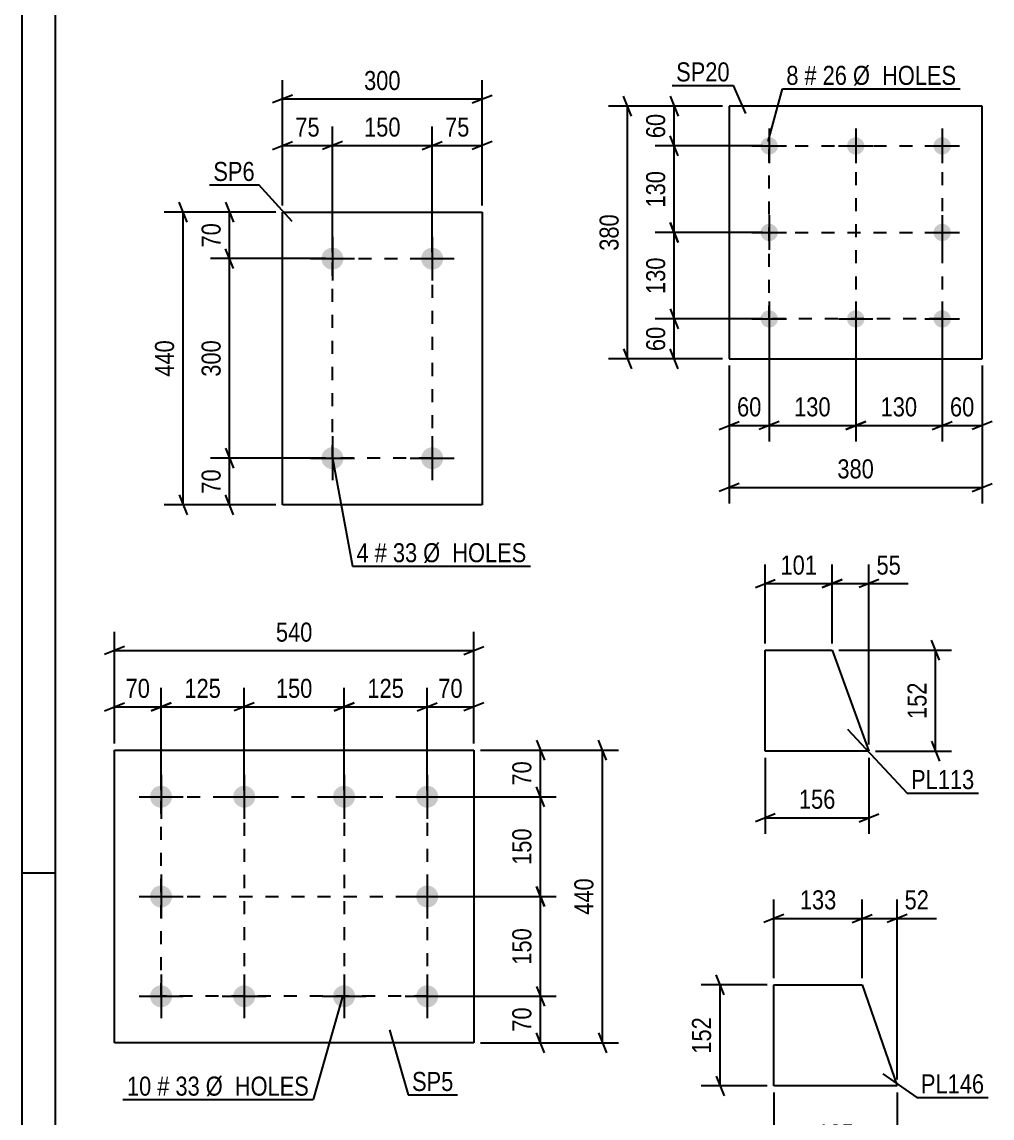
# Model space of a CAD drawing. Header units: millimetres. Extents: x 0 to 594, y 0 to 420.
# Drawn here: x 0 to 145.8, y 112.2 to 277 of the extents above; entities that cross this region are included whole.
import ezdxf

# ---------------------------------------------------------------- set-up
doc = ezdxf.new("R2010")
doc.units = ezdxf.units.MM
doc.linetypes.add('DXK_LINE_DOT2', pattern=[3.9198, 1.9599, -1.9599])
doc.styles.add('Arial Narrow', font='ARIALN.TTF', dxfattribs={"height": 0.2})

# ---------------------------------------------------------------- blocks, each defined once
blk = doc.blocks.new('Unknown-284936435-1134')
at = {"color": 5, "linetype": 'Continuous'}
for p, q in [((0, 420), (0, 0)), ((5, 415), (5, 5)), ((5, 149), (0, 149))]:
    blk.add_line(p, q, dxfattribs=at)
blk = doc.blocks.new('Part-284936435-8061 - 8060')
at = {"color": 2, "linetype": 'Continuous'}
for p, q in [((106.3, 264.31), (106.3, 226.31)), ((144.3, 264.31), (106.3, 264.31)), ((144.3, 226.31), (144.3, 264.31)), ((106.3, 226.31), (144.3, 226.31))]:
    blk.add_line(p, q, dxfattribs=at)
blk = doc.blocks.new('Bolt-284936435-8062 - 8060')
at = {"linetype": 'Continuous'}
for points in [[(112.3, 259.61, -1), (112.3, 257.01, -1)], [(125.3, 259.61, -1), (125.3, 257.01, -1)], [(138.3, 259.61, -1), (138.3, 257.01, -1)], [(112.3, 246.61, -1), (112.3, 244.01, -1)], [(138.3, 246.61, -1), (138.3, 244.01, -1)], [(112.3, 233.61, -1), (112.3, 231.01, -1)], [(125.3, 233.61, -1), (125.3, 231.01, -1)], [(138.3, 233.61, -1), (138.3, 231.01, -1)]]:
    blk.add_hatch(color=1, dxfattribs=at).paths.add_polyline_path(points)
at = {"color": 1, "linetype": 'Continuous'}
for p, q in [((112.3, 260.91), (112.3, 255.71)), ((125.3, 260.91), (125.3, 255.71)), ((138.3, 260.91), (138.3, 255.71)), ((109.7, 258.31), (114.9, 258.31)), ((122.7, 258.31), (127.9, 258.31)), ((135.7, 258.31), (140.9, 258.31)), ((112.3, 247.91), (112.3, 242.71)), ((138.3, 247.91), (138.3, 242.71)), ((109.7, 245.31), (114.9, 245.31)), ((135.7, 245.31), (140.9, 245.31)), ((112.3, 234.91), (112.3, 229.71)), ((125.3, 234.91), (125.3, 229.71)), ((138.3, 234.91), (138.3, 229.71)), ((109.7, 232.31), (114.9, 232.31)), ((122.7, 232.31), (127.9, 232.31)), ((135.7, 232.31), (140.9, 232.31))]:
    blk.add_line(p, q, dxfattribs=at)
blk = doc.blocks.new('Part-284936435-8093 - 8092')
at = {"color": 2, "linetype": 'Continuous'}
for p, q in [((111.72, 167.33), (111.72, 182.53)), ((111.72, 182.53), (121.77, 182.53)), ((121.77, 182.53), (127.3, 167.33)), ((127.3, 167.33), (111.72, 167.33))]:
    blk.add_line(p, q, dxfattribs=at)
blk = doc.blocks.new('Part-284936435-8100 - 8099')
at = {"color": 2, "linetype": 'Continuous'}
for p, q in [((113.01, 117.01), (113.01, 132.21)), ((113.01, 132.21), (126.29, 132.21)), ((126.29, 132.21), (131.52, 117.01)), ((131.52, 117.01), (113.01, 117.01))]:
    blk.add_line(p, q, dxfattribs=at)
blk = doc.blocks.new('Part-284936435-8130 - 8129')
at = {"color": 2, "linetype": 'Continuous'}
for p, q in [((39.16, 204.37), (39.16, 248.37)), ((39.16, 248.37), (69.16, 248.37)), ((69.16, 248.37), (69.16, 204.37)), ((69.16, 204.37), (39.16, 204.37))]:
    blk.add_line(p, q, dxfattribs=at)
blk = doc.blocks.new('Bolt-284936435-8131 - 8129')
at = {"linetype": 'Continuous'}
for points in [[(46.66, 243.02, -1), (46.66, 239.72, -1)], [(61.66, 243.02, -1), (61.66, 239.72, -1)], [(46.66, 213.02, -1), (46.66, 209.72, -1)], [(61.66, 213.02, -1), (61.66, 209.72, -1)]]:
    blk.add_hatch(color=1, dxfattribs=at).paths.add_polyline_path(points)
at = {"color": 1, "linetype": 'Continuous'}
for p, q in [((46.66, 244.67), (46.66, 238.07)), ((61.66, 244.67), (61.66, 238.07)), ((43.36, 241.37), (49.96, 241.37)), ((58.36, 241.37), (64.96, 241.37)), ((46.66, 214.67), (46.66, 208.07)), ((61.66, 214.67), (61.66, 208.07)), ((43.36, 211.37), (49.96, 211.37)), ((58.36, 211.37), (64.96, 211.37))]:
    blk.add_line(p, q, dxfattribs=at)
blk = doc.blocks.new('Part-284936435-8138 - 8137')
at = {"color": 2, "linetype": 'Continuous'}
for p, q in [((13.91, 123.49), (13.91, 167.49)), ((13.91, 167.49), (67.91, 167.49)), ((67.91, 167.49), (67.91, 123.49)), ((67.91, 123.49), (13.91, 123.49))]:
    blk.add_line(p, q, dxfattribs=at)
blk = doc.blocks.new('Bolt-284936435-8139 - 8137')
at = {"linetype": 'Continuous'}
for points in [[(20.91, 162.14, -1), (20.91, 158.84, -1)], [(33.41, 162.14, -1), (33.41, 158.84, -1)], [(48.41, 162.14, -1), (48.41, 158.84, -1)], [(60.91, 162.14, -1), (60.91, 158.84, -1)], [(20.91, 147.14, -1), (20.91, 143.84, -1)], [(60.91, 147.14, -1), (60.91, 143.84, -1)], [(20.91, 132.14, -1), (20.91, 128.84, -1)], [(33.41, 132.14, -1), (33.41, 128.84, -1)], [(48.41, 132.14, -1), (48.41, 128.84, -1)], [(60.91, 132.14, -1), (60.91, 128.84, -1)]]:
    blk.add_hatch(color=1, dxfattribs=at).paths.add_polyline_path(points)
at = {"color": 1, "linetype": 'Continuous'}
for p, q in [((20.91, 163.79), (20.91, 157.19)), ((33.41, 163.79), (33.41, 157.19)), ((48.41, 163.79), (48.41, 157.19)), ((60.91, 163.79), (60.91, 157.19)), ((17.61, 160.49), (24.21, 160.49)), ((30.11, 160.49), (36.71, 160.49)), ((45.11, 160.49), (51.71, 160.49)), ((57.61, 160.49), (64.21, 160.49)), ((20.91, 148.79), (20.91, 142.19)), ((60.91, 148.79), (60.91, 142.19)), ((17.61, 145.49), (24.21, 145.49)), ((57.61, 145.49), (64.21, 145.49)), ((20.91, 133.79), (20.91, 127.19)), ((33.41, 133.79), (33.41, 127.19)), ((48.41, 133.79), (48.41, 127.19)), ((60.91, 133.79), (60.91, 127.19)), ((17.61, 130.49), (24.21, 130.49)), ((30.11, 130.49), (36.71, 130.49)), ((45.11, 130.49), (51.71, 130.49)), ((57.61, 130.49), (64.21, 130.49))]:
    blk.add_line(p, q, dxfattribs=at)
blk = doc.blocks.new('Rectangle-284936435-11516 - 8060')
at = {"color": 1, "linetype": 'DXK_LINE_DOT2'}
blk.add_lwpolyline([(112.3, 258.31), (138.3, 258.31), (138.3, 232.31), (112.3, 232.31), (112.3, 258.31)], close=True, dxfattribs=at)
blk = doc.blocks.new('Rectangle-284936435-11420 - 8129')
at = {"color": 1, "linetype": 'DXK_LINE_DOT2'}
blk.add_lwpolyline([(46.66, 241.37), (61.66, 241.37), (61.66, 211.37), (46.66, 211.37), (46.66, 241.37)], close=True, dxfattribs=at)
blk = doc.blocks.new('Rectangle-284936435-11473 - 8137')
at = {"color": 1, "linetype": 'DXK_LINE_DOT2'}
blk.add_lwpolyline([(20.91, 160.49), (60.91, 160.49), (60.91, 130.49), (20.91, 130.49), (20.91, 160.49)], close=True, dxfattribs=at)
blk = doc.blocks.new('Line-284936435-11526 - 8060')
at = {"color": 1, "linetype": 'DXK_LINE_DOT2'}
blk.add_line((125.3, 258.31), (125.3, 232.31), dxfattribs=at)
blk = doc.blocks.new('Line-284936435-11490 - 8137')
at = {"color": 1, "linetype": 'DXK_LINE_DOT2'}
blk.add_line((33.41, 160.49), (33.41, 130.49), dxfattribs=at)
blk = doc.blocks.new('Line-284936435-11533 - 8060')
at = {"color": 1, "linetype": 'DXK_LINE_DOT2'}
blk.add_line((112.3, 245.31), (137.3, 245.31), dxfattribs=at)
blk = doc.blocks.new('Line-284936435-11497 - 8137')
at = {"color": 1, "linetype": 'DXK_LINE_DOT2'}
blk.add_line((48.41, 160.49), (48.41, 130.49), dxfattribs=at)
blk = doc.blocks.new('Line-284936435-11504 - 8137')
at = {"color": 1, "linetype": 'DXK_LINE_DOT2'}
blk.add_line((20.91, 145.49), (60.91, 145.49), dxfattribs=at)
blk = doc.blocks.new('StraightDimension-284936435-8584 - 8060')
at = {"color": 7, "linetype": 'Continuous'}
for p, q in [((97.42, 233.81), (98.62, 230.81)), ((111.3, 232.31), (95.17, 232.31)), ((98.02, 226.31), (98.02, 232.31)), ((98.62, 224.81), (97.42, 227.81)), ((105.3, 226.31), (95.17, 226.31))]:
    blk.add_line(p, q, dxfattribs=at)
at = {"color": 0}
blk.add_wipeout([(97.27, 231.73), (93.07, 231.73), (93.07, 226.88), (97.27, 226.88)], dxfattribs=at)
at = {"color": 3, "style": 'Arial Narrow'}
blk.add_text('60', height=2.863, rotation=90.0002, dxfattribs=at).set_placement((96.67, 227.48))
blk = doc.blocks.new('StraightDimension-284936435-8601 - 8060')
at = {"color": 7, "linetype": 'Continuous'}
for p, q in [((138.3, 231.31), (138.3, 213.91)), ((144.3, 225.31), (144.3, 213.91)), ((136.8, 215.71), (139.8, 216.91)), ((138.3, 216.31), (144.3, 216.31)), ((145.8, 216.91), (142.8, 215.71))]:
    blk.add_line(p, q, dxfattribs=at)
at = {"color": 0}
blk.add_wipeout([(143.72, 217.06), (143.72, 221.26), (138.87, 221.26), (138.87, 217.06)], dxfattribs=at)
at = {"color": 3, "style": 'Arial Narrow'}
blk.add_text('60', height=2.863, dxfattribs=at).set_placement((139.47, 217.66))
blk = doc.blocks.new('StraightDimension-284936435-8581 - 8060')
at = {"color": 7, "linetype": 'Continuous'}
for p, q in [((97.42, 265.81), (98.62, 262.81)), ((105.3, 264.31), (95.17, 264.31)), ((98.02, 258.31), (98.02, 264.31)), ((98.62, 256.81), (97.42, 259.81)), ((111.3, 258.31), (95.17, 258.31))]:
    blk.add_line(p, q, dxfattribs=at)
at = {"color": 0}
blk.add_wipeout([(97.27, 263.73), (93.07, 263.73), (93.07, 258.88), (97.27, 258.88)], dxfattribs=at)
at = {"color": 3, "style": 'Arial Narrow'}
blk.add_text('60', height=2.863, rotation=90.0002, dxfattribs=at).set_placement((96.67, 259.48))
blk = doc.blocks.new('StraightDimension-284936435-8597 - 8060')
at = {"color": 7, "linetype": 'Continuous'}
for p, q in [((91.62, 262.81), (90.42, 265.81)), ((105.3, 264.31), (88.17, 264.31)), ((91.02, 226.31), (91.02, 264.31)), ((90.42, 227.81), (91.62, 224.81)), ((105.3, 226.31), (88.17, 226.31))]:
    blk.add_line(p, q, dxfattribs=at)
at = {"color": 0}
blk.add_wipeout([(90.27, 248.65), (86.07, 248.65), (86.07, 241.96), (90.27, 241.96)], dxfattribs=at)
at = {"color": 3, "style": 'Arial Narrow'}
blk.add_text('380', height=2.863, rotation=90.0002, dxfattribs=at).set_placement((89.67, 242.56))
blk = doc.blocks.new('StraightDimension-284936435-8604 - 8060')
at = {"color": 7, "linetype": 'Continuous'}
for p, q in [((112.3, 231.31), (112.3, 213.91)), ((106.3, 225.31), (106.3, 213.91)), ((104.8, 215.71), (107.8, 216.91)), ((106.3, 216.31), (112.3, 216.31)), ((113.8, 216.91), (110.8, 215.71))]:
    blk.add_line(p, q, dxfattribs=at)
at = {"color": 0}
blk.add_wipeout([(111.72, 217.06), (111.72, 221.26), (106.87, 221.26), (106.87, 217.06)], dxfattribs=at)
at = {"color": 3, "style": 'Arial Narrow'}
blk.add_text('60', height=2.863, dxfattribs=at).set_placement((107.47, 217.66))
blk = doc.blocks.new('StraightDimension-284936435-8617 - 8060')
at = {"color": 7, "linetype": 'Continuous'}
for p, q in [((106.3, 225.31), (106.3, 204.59)), ((144.3, 225.31), (144.3, 204.59)), ((107.8, 207.59), (104.8, 206.39)), ((106.3, 206.99), (144.3, 206.99)), ((142.8, 206.39), (145.8, 207.59))]:
    blk.add_line(p, q, dxfattribs=at)
at = {"color": 0}
blk.add_wipeout([(128.64, 207.74), (128.64, 211.94), (121.95, 211.94), (121.95, 207.74)], dxfattribs=at)
at = {"color": 3, "style": 'Arial Narrow'}
blk.add_text('380', height=2.863, dxfattribs=at).set_placement((122.55, 208.34))
blk = doc.blocks.new('StraightDimension-284936435-17370 - 8060')
at = {"color": 7, "linetype": 'Continuous'}
for p, q in [((98.62, 243.81), (97.42, 246.81)), ((111.3, 245.31), (95.17, 245.31)), ((98.02, 232.31), (98.02, 245.31)), ((97.42, 233.81), (98.62, 230.81)), ((111.3, 232.31), (95.17, 232.31))]:
    blk.add_line(p, q, dxfattribs=at)
at = {"color": 0}
blk.add_wipeout([(97.27, 242.15), (93.07, 242.15), (93.07, 235.46), (97.27, 235.46)], dxfattribs=at)
at = {"color": 3, "style": 'Arial Narrow'}
blk.add_text('130', height=2.863, rotation=90.0002, dxfattribs=at).set_placement((96.67, 236.06))
blk = doc.blocks.new('StraightDimension-284936435-17372 - 8060')
at = {"color": 7, "linetype": 'Continuous'}
for p, q in [((98.62, 256.81), (97.42, 259.81)), ((111.3, 258.31), (95.17, 258.31)), ((98.02, 245.31), (98.02, 258.31)), ((97.42, 246.81), (98.62, 243.81)), ((111.3, 245.31), (95.17, 245.31))]:
    blk.add_line(p, q, dxfattribs=at)
at = {"color": 0}
blk.add_wipeout([(97.27, 255.15), (93.07, 255.15), (93.07, 248.46), (97.27, 248.46)], dxfattribs=at)
at = {"color": 3, "style": 'Arial Narrow'}
blk.add_text('130', height=2.863, rotation=90.0002, dxfattribs=at).set_placement((96.67, 249.06))
blk = doc.blocks.new('StraightDimension-284936435-17374 - 8060')
at = {"color": 7, "linetype": 'Continuous'}
for p, q in [((112.3, 231.31), (112.3, 213.91)), ((125.3, 231.31), (125.3, 213.91)), ((113.8, 216.91), (110.8, 215.71)), ((112.3, 216.31), (125.3, 216.31)), ((123.8, 215.71), (126.8, 216.91))]:
    blk.add_line(p, q, dxfattribs=at)
at = {"color": 0}
blk.add_wipeout([(122.14, 217.06), (122.14, 221.26), (115.45, 221.26), (115.45, 217.06)], dxfattribs=at)
at = {"color": 3, "style": 'Arial Narrow'}
blk.add_text('130', height=2.863, dxfattribs=at).set_placement((116.05, 217.66))
blk = doc.blocks.new('StraightDimension-284936435-17376 - 8060')
at = {"color": 7, "linetype": 'Continuous'}
for p, q in [((125.3, 231.31), (125.3, 213.91)), ((138.3, 231.31), (138.3, 213.91)), ((126.8, 216.91), (123.8, 215.71)), ((125.3, 216.31), (138.3, 216.31)), ((136.8, 215.71), (139.8, 216.91))]:
    blk.add_line(p, q, dxfattribs=at)
at = {"color": 0}
blk.add_wipeout([(135.14, 217.06), (135.14, 221.26), (128.45, 221.26), (128.45, 217.06)], dxfattribs=at)
at = {"color": 3, "style": 'Arial Narrow'}
blk.add_text('130', height=2.863, dxfattribs=at).set_placement((129.05, 217.66))
blk = doc.blocks.new('StraightDimension-284936435-8679 - 8092')
at = {"color": 7, "linetype": 'Continuous'}
for p, q in [((121.77, 183.53), (121.77, 195.38)), ((127.3, 168.33), (127.3, 195.38)), ((120.27, 191.93), (123.27, 193.13)), ((128.8, 193.13), (125.8, 191.93)), ((121.77, 192.53), (127.3, 192.53))]:
    blk.add_line(p, q, dxfattribs=at)
at = {"color": 0}
blk.add_wipeout([(132.68, 193.28), (132.68, 197.48), (127.83, 197.48), (127.83, 193.28)], dxfattribs=at)
at = {"color": 7, "linetype": 'Continuous'}
blk.add_line((127.3, 192.53), (133.21, 192.53), dxfattribs=at)
blk.add_line((127.3, 192.53), (133.21, 192.53), dxfattribs=at)
at = {"color": 3, "style": 'Arial Narrow'}
blk.add_text('55', height=2.863, dxfattribs=at).set_placement((128.43, 193.88))
blk = doc.blocks.new('StraightDimension-284936435-8675 - 8092')
at = {"color": 7, "linetype": 'Continuous'}
for p, q in [((137.9, 181.03), (136.7, 184.03)), ((122.77, 182.53), (139.7, 182.53)), ((137.3, 167.33), (137.3, 182.53)), ((136.7, 168.83), (137.9, 165.83)), ((128.3, 167.33), (139.7, 167.33))]:
    blk.add_line(p, q, dxfattribs=at)
at = {"color": 0}
blk.add_wipeout([(136.55, 178.27), (132.35, 178.27), (132.35, 171.58), (136.55, 171.58)], dxfattribs=at)
at = {"color": 3, "style": 'Arial Narrow'}
blk.add_text('152', height=2.863, rotation=90.0002, dxfattribs=at).set_placement((135.95, 172.18))
blk = doc.blocks.new('StraightDimension-284936435-8680 - 8092')
at = {"color": 7, "linetype": 'Continuous'}
for p, q in [((111.72, 183.53), (111.72, 195.38)), ((121.77, 183.53), (121.77, 195.38)), ((110.22, 191.93), (113.22, 193.13)), ((123.27, 193.13), (120.27, 191.93)), ((111.72, 192.53), (121.77, 192.53))]:
    blk.add_line(p, q, dxfattribs=at)
at = {"color": 0}
blk.add_wipeout([(120.09, 193.28), (120.09, 197.48), (113.4, 197.48), (113.4, 193.28)], dxfattribs=at)
at = {"color": 3, "style": 'Arial Narrow'}
blk.add_text('101', height=2.863, dxfattribs=at).set_placement((114, 193.88))
blk = doc.blocks.new('StraightDimension-284936435-8685 - 8092')
at = {"color": 7, "linetype": 'Continuous'}
for p, q in [((111.72, 166.33), (111.72, 154.93)), ((127.3, 166.33), (127.3, 154.93)), ((113.22, 157.93), (110.22, 156.73)), ((111.72, 157.33), (127.3, 157.33)), ((125.8, 156.73), (128.8, 157.93))]:
    blk.add_line(p, q, dxfattribs=at)
at = {"color": 0}
blk.add_wipeout([(122.85, 158.08), (122.85, 162.28), (116.17, 162.28), (116.17, 158.08)], dxfattribs=at)
at = {"color": 3, "style": 'Arial Narrow'}
blk.add_text('156', height=2.863, dxfattribs=at).set_placement((116.77, 158.68))
blk = doc.blocks.new('StraightDimension-284936435-8698 - 8099')
at = {"color": 7, "linetype": 'Continuous'}
for p, q in [((113.01, 116.01), (113.01, 104.61)), ((131.52, 116.01), (131.52, 104.61)), ((114.51, 107.61), (111.51, 106.41)), ((130.02, 106.41), (133.02, 107.61)), ((113.01, 107.01), (131.52, 107.01))]:
    blk.add_line(p, q, dxfattribs=at)
at = {"color": 0}
blk.add_wipeout([(125.61, 107.76), (125.61, 111.96), (118.92, 111.96), (118.92, 107.76)], dxfattribs=at)
at = {"color": 3, "style": 'Arial Narrow'}
blk.add_text('185', height=2.863, dxfattribs=at).set_placement((119.52, 108.36))
blk = doc.blocks.new('StraightDimension-284936435-8690 - 8099')
at = {"color": 7, "linetype": 'Continuous'}
for p, q in [((105.51, 130.71), (104.31, 133.71)), ((112.01, 132.21), (102.06, 132.21)), ((104.91, 117.01), (104.91, 132.21)), ((112.01, 117.01), (102.06, 117.01)), ((104.31, 118.51), (105.51, 115.51))]:
    blk.add_line(p, q, dxfattribs=at)
at = {"color": 0}
blk.add_wipeout([(104.16, 127.95), (99.96, 127.95), (99.96, 121.27), (104.16, 121.27)], dxfattribs=at)
at = {"color": 3, "style": 'Arial Narrow'}
blk.add_text('152', height=2.863, rotation=90.0002, dxfattribs=at).set_placement((103.56, 121.87))
blk = doc.blocks.new('StraightDimension-284936435-11580 - 8099')
at = {"color": 7, "linetype": 'Continuous'}
for p, q in [((113.01, 133.21), (113.01, 145.06)), ((126.29, 133.21), (126.29, 145.06)), ((114.51, 142.81), (111.51, 141.61)), ((113.01, 142.21), (126.29, 142.21)), ((124.79, 141.61), (127.79, 142.81))]:
    blk.add_line(p, q, dxfattribs=at)
at = {"color": 0}
blk.add_wipeout([(122.99, 142.96), (122.99, 147.16), (116.31, 147.16), (116.31, 142.96)], dxfattribs=at)
at = {"color": 3, "style": 'Arial Narrow'}
blk.add_text('133', height=2.863, dxfattribs=at).set_placement((116.91, 143.56))
blk = doc.blocks.new('StraightDimension-284936435-11579 - 8099')
at = {"color": 7, "linetype": 'Continuous'}
for p, q in [((126.29, 133.21), (126.29, 145.06)), ((131.52, 118.01), (131.52, 145.06)), ((124.79, 141.61), (127.79, 142.81)), ((126.29, 142.21), (131.52, 142.21)), ((133.02, 142.81), (130.02, 141.61))]:
    blk.add_line(p, q, dxfattribs=at)
at = {"color": 0}
blk.add_wipeout([(136.9, 142.96), (136.9, 147.16), (132.05, 147.16), (132.05, 142.96)], dxfattribs=at)
at = {"color": 7, "linetype": 'Continuous'}
blk.add_line((131.52, 142.21), (137.43, 142.21), dxfattribs=at)
blk.add_line((131.52, 142.21), (137.43, 142.21), dxfattribs=at)
at = {"color": 3, "style": 'Arial Narrow'}
blk.add_text('52', height=2.863, dxfattribs=at).set_placement((132.65, 143.56))
blk = doc.blocks.new('StraightDimension-284936435-8723 - 8129')
at = {"color": 7, "linetype": 'Continuous'}
for p, q in [((30.61, 249.87), (31.81, 246.87)), ((38.16, 248.37), (28.36, 248.37)), ((31.21, 241.37), (31.21, 248.37)), ((31.81, 239.87), (30.61, 242.87)), ((45.66, 241.37), (28.36, 241.37))]:
    blk.add_line(p, q, dxfattribs=at)
at = {"color": 0}
blk.add_wipeout([(30.46, 247.3), (26.26, 247.3), (26.26, 242.45), (30.46, 242.45)], dxfattribs=at)
at = {"color": 3, "style": 'Arial Narrow'}
blk.add_text('70', height=2.863, rotation=90.0002, dxfattribs=at).set_placement((29.86, 243.05))
blk = doc.blocks.new('StraightDimension-284936435-8725 - 8129')
at = {"color": 7, "linetype": 'Continuous'}
for p, q in [((30.61, 212.87), (31.81, 209.87)), ((45.66, 211.37), (28.36, 211.37)), ((31.21, 204.37), (31.21, 211.37)), ((38.16, 204.37), (28.36, 204.37)), ((31.81, 202.87), (30.61, 205.87))]:
    blk.add_line(p, q, dxfattribs=at)
at = {"color": 0}
blk.add_wipeout([(30.46, 210.3), (26.26, 210.3), (26.26, 205.45), (30.46, 205.45)], dxfattribs=at)
at = {"color": 3, "style": 'Arial Narrow'}
blk.add_text('70', height=2.863, rotation=90.0002, dxfattribs=at).set_placement((29.86, 206.05))
blk = doc.blocks.new('StraightDimension-284936435-8724 - 8129')
at = {"color": 7, "linetype": 'Continuous'}
for p, q in [((31.81, 239.87), (30.61, 242.87)), ((45.66, 241.37), (28.36, 241.37)), ((31.21, 211.37), (31.21, 241.37)), ((30.61, 212.87), (31.81, 209.87)), ((45.66, 211.37), (28.36, 211.37))]:
    blk.add_line(p, q, dxfattribs=at)
at = {"color": 0}
blk.add_wipeout([(30.46, 229.72), (26.26, 229.72), (26.26, 223.03), (30.46, 223.03)], dxfattribs=at)
at = {"color": 3, "style": 'Arial Narrow'}
blk.add_text('300', height=2.863, rotation=90.0002, dxfattribs=at).set_placement((29.86, 223.63))
blk = doc.blocks.new('StraightDimension-284936435-8735 - 8129')
at = {"color": 7, "linetype": 'Continuous'}
for p, q in [((24.81, 246.87), (23.61, 249.87)), ((38.16, 248.37), (21.36, 248.37)), ((24.21, 204.37), (24.21, 248.37)), ((38.16, 204.37), (21.36, 204.37)), ((23.61, 205.87), (24.81, 202.87))]:
    blk.add_line(p, q, dxfattribs=at)
at = {"color": 0}
blk.add_wipeout([(23.46, 229.72), (19.26, 229.72), (19.26, 223.03), (23.46, 223.03)], dxfattribs=at)
at = {"color": 3, "style": 'Arial Narrow'}
blk.add_text('440', height=2.863, rotation=90.0002, dxfattribs=at).set_placement((22.86, 223.63))
blk = doc.blocks.new('StraightDimension-284936435-8739 - 8129')
at = {"color": 7, "linetype": 'Continuous'}
for p, q in [((61.66, 242.37), (61.66, 261.22)), ((69.16, 249.37), (69.16, 261.22)), ((60.16, 257.77), (63.16, 258.97)), ((70.66, 258.97), (67.66, 257.77)), ((61.66, 258.37), (69.16, 258.37))]:
    blk.add_line(p, q, dxfattribs=at)
at = {"color": 0}
blk.add_wipeout([(67.84, 259.12), (67.84, 263.32), (62.99, 263.32), (62.99, 259.12)], dxfattribs=at)
at = {"color": 3, "style": 'Arial Narrow'}
blk.add_text('75', height=2.863, dxfattribs=at).set_placement((63.59, 259.72))
blk = doc.blocks.new('StraightDimension-284936435-8740 - 8129')
at = {"color": 7, "linetype": 'Continuous'}
for p, q in [((46.66, 242.37), (46.66, 261.22)), ((61.66, 242.37), (61.66, 261.22)), ((48.16, 258.97), (45.16, 257.77)), ((60.16, 257.77), (63.16, 258.97)), ((46.66, 258.37), (61.66, 258.37))]:
    blk.add_line(p, q, dxfattribs=at)
at = {"color": 0}
blk.add_wipeout([(57.51, 259.12), (57.51, 263.32), (50.82, 263.32), (50.82, 259.12)], dxfattribs=at)
at = {"color": 3, "style": 'Arial Narrow'}
blk.add_text('150', height=2.863, dxfattribs=at).set_placement((51.42, 259.72))
blk = doc.blocks.new('StraightDimension-284936435-8741 - 8129')
at = {"color": 7, "linetype": 'Continuous'}
for p, q in [((39.16, 249.37), (39.16, 261.22)), ((46.66, 242.37), (46.66, 261.22)), ((37.66, 257.77), (40.66, 258.97)), ((48.16, 258.97), (45.16, 257.77)), ((39.16, 258.37), (46.66, 258.37))]:
    blk.add_line(p, q, dxfattribs=at)
at = {"color": 0}
blk.add_wipeout([(45.34, 259.12), (45.34, 263.32), (40.49, 263.32), (40.49, 259.12)], dxfattribs=at)
at = {"color": 3, "style": 'Arial Narrow'}
blk.add_text('75', height=2.863, dxfattribs=at).set_placement((41.09, 259.72))
blk = doc.blocks.new('StraightDimension-284936435-8751 - 8129')
at = {"color": 7, "linetype": 'Continuous'}
for p, q in [((39.16, 249.37), (39.16, 268.22)), ((69.16, 249.37), (69.16, 268.22)), ((40.66, 265.97), (37.66, 264.77)), ((39.16, 265.37), (69.16, 265.37)), ((67.66, 264.77), (70.66, 265.97))]:
    blk.add_line(p, q, dxfattribs=at)
at = {"color": 0}
blk.add_wipeout([(57.51, 266.12), (57.51, 270.32), (50.82, 270.32), (50.82, 266.12)], dxfattribs=at)
at = {"color": 3, "style": 'Arial Narrow'}
blk.add_text('300', height=2.863, dxfattribs=at).set_placement((51.42, 266.72))
blk = doc.blocks.new('StraightDimension-284936435-8775 - 8137')
at = {"color": 7, "linetype": 'Continuous'}
for p, q in [((60.91, 161.49), (60.91, 176.85)), ((67.91, 168.49), (67.91, 176.85)), ((59.41, 173.4), (62.41, 174.6)), ((60.91, 174), (67.91, 174)), ((69.41, 174.6), (66.41, 173.4))]:
    blk.add_line(p, q, dxfattribs=at)
at = {"color": 0}
blk.add_wipeout([(66.84, 174.75), (66.84, 178.95), (61.98, 178.95), (61.98, 174.75)], dxfattribs=at)
at = {"color": 3, "style": 'Arial Narrow'}
blk.add_text('70', height=2.863, dxfattribs=at).set_placement((62.58, 175.35))
blk = doc.blocks.new('StraightDimension-284936435-8779 - 8137')
at = {"color": 7, "linetype": 'Continuous'}
for p, q in [((13.91, 168.49), (13.91, 176.85)), ((20.91, 161.49), (20.91, 176.85)), ((12.41, 173.4), (15.41, 174.6)), ((13.91, 174), (20.91, 174)), ((22.41, 174.6), (19.41, 173.4))]:
    blk.add_line(p, q, dxfattribs=at)
at = {"color": 0}
blk.add_wipeout([(19.84, 174.75), (19.84, 178.95), (14.98, 178.95), (14.98, 174.75)], dxfattribs=at)
at = {"color": 3, "style": 'Arial Narrow'}
blk.add_text('70', height=2.863, dxfattribs=at).set_placement((15.58, 175.35))
blk = doc.blocks.new('StraightDimension-284936435-8771 - 8137')
at = {"color": 7, "linetype": 'Continuous'}
for p, q in [((87.83, 165.99), (86.63, 168.99)), ((68.91, 167.49), (89.63, 167.49)), ((87.23, 123.49), (87.23, 167.49)), ((86.63, 124.99), (87.83, 121.99)), ((68.91, 123.49), (89.63, 123.49))]:
    blk.add_line(p, q, dxfattribs=at)
at = {"color": 0}
blk.add_wipeout([(86.48, 148.84), (82.28, 148.84), (82.28, 142.15), (86.48, 142.15)], dxfattribs=at)
at = {"color": 3, "style": 'Arial Narrow'}
blk.add_text('440', height=2.863, rotation=90.0002, dxfattribs=at).set_placement((85.88, 142.75))
blk = doc.blocks.new('StraightDimension-284936435-8755 - 8137')
at = {"color": 7, "linetype": 'Continuous'}
for p, q in [((77.31, 168.99), (78.51, 165.99)), ((68.91, 167.49), (80.31, 167.49)), ((77.91, 160.49), (77.91, 167.49)), ((78.51, 158.99), (77.31, 161.99)), ((61.91, 160.49), (80.31, 160.49))]:
    blk.add_line(p, q, dxfattribs=at)
at = {"color": 0}
blk.add_wipeout([(77.16, 166.42), (72.96, 166.42), (72.96, 161.57), (77.16, 161.57)], dxfattribs=at)
at = {"color": 3, "style": 'Arial Narrow'}
blk.add_text('70', height=2.863, rotation=90.0002, dxfattribs=at).set_placement((76.56, 162.17))
blk = doc.blocks.new('StraightDimension-284936435-8758 - 8137')
at = {"color": 7, "linetype": 'Continuous'}
for p, q in [((77.31, 131.99), (78.51, 128.99)), ((61.91, 130.49), (80.31, 130.49)), ((77.91, 123.49), (77.91, 130.49)), ((78.51, 121.99), (77.31, 124.99)), ((68.91, 123.49), (80.31, 123.49))]:
    blk.add_line(p, q, dxfattribs=at)
at = {"color": 0}
blk.add_wipeout([(77.16, 129.42), (72.96, 129.42), (72.96, 124.57), (77.16, 124.57)], dxfattribs=at)
at = {"color": 3, "style": 'Arial Narrow'}
blk.add_text('70', height=2.863, rotation=90.0002, dxfattribs=at).set_placement((76.56, 125.17))
blk = doc.blocks.new('StraightDimension-284936435-8795 - 8137')
at = {"color": 7, "linetype": 'Continuous'}
for p, q in [((13.91, 168.49), (13.91, 185.3)), ((67.91, 168.49), (67.91, 185.3)), ((15.41, 183.05), (12.41, 181.85)), ((66.41, 181.85), (69.41, 183.05)), ((13.91, 182.45), (67.91, 182.45))]:
    blk.add_line(p, q, dxfattribs=at)
at = {"color": 0}
blk.add_wipeout([(44.25, 183.2), (44.25, 187.4), (37.57, 187.4), (37.57, 183.2)], dxfattribs=at)
at = {"color": 3, "style": 'Arial Narrow'}
blk.add_text('540', height=2.863, dxfattribs=at).set_placement((38.17, 183.8))
blk = doc.blocks.new('StraightDimension-284936435-17390 - 8137')
at = {"color": 7, "linetype": 'Continuous'}
for p, q in [((78.51, 143.99), (77.31, 146.99)), ((61.91, 145.49), (80.31, 145.49)), ((77.91, 130.49), (77.91, 145.49)), ((77.31, 131.99), (78.51, 128.99)), ((61.91, 130.49), (80.31, 130.49))]:
    blk.add_line(p, q, dxfattribs=at)
at = {"color": 0}
blk.add_wipeout([(77.16, 141.34), (72.96, 141.34), (72.96, 134.65), (77.16, 134.65)], dxfattribs=at)
at = {"color": 3, "style": 'Arial Narrow'}
blk.add_text('150', height=2.863, rotation=90.0002, dxfattribs=at).set_placement((76.56, 135.25))
blk = doc.blocks.new('StraightDimension-284936435-17392 - 8137')
at = {"color": 7, "linetype": 'Continuous'}
for p, q in [((78.51, 158.99), (77.31, 161.99)), ((61.91, 160.49), (80.31, 160.49)), ((77.91, 145.49), (77.91, 160.49)), ((77.31, 146.99), (78.51, 143.99)), ((61.91, 145.49), (80.31, 145.49))]:
    blk.add_line(p, q, dxfattribs=at)
at = {"color": 0}
blk.add_wipeout([(77.16, 156.34), (72.96, 156.34), (72.96, 149.65), (77.16, 149.65)], dxfattribs=at)
at = {"color": 3, "style": 'Arial Narrow'}
blk.add_text('150', height=2.863, rotation=90.0002, dxfattribs=at).set_placement((76.56, 150.25))
blk = doc.blocks.new('StraightDimension-284936435-17412 - 8137')
at = {"color": 7, "linetype": 'Continuous'}
for p, q in [((20.91, 161.49), (20.91, 176.85)), ((33.41, 161.49), (33.41, 176.85)), ((19.41, 173.4), (22.41, 174.6)), ((20.91, 174), (33.41, 174)), ((34.91, 174.6), (31.91, 173.4))]:
    blk.add_line(p, q, dxfattribs=at)
at = {"color": 0}
blk.add_wipeout([(30.5, 174.75), (30.5, 178.95), (23.82, 178.95), (23.82, 174.75)], dxfattribs=at)
at = {"color": 3, "style": 'Arial Narrow'}
blk.add_text('125', height=2.863, dxfattribs=at).set_placement((24.42, 175.35))
blk = doc.blocks.new('StraightDimension-284936435-17414 - 8137')
at = {"color": 7, "linetype": 'Continuous'}
for p, q in [((33.41, 161.49), (33.41, 176.85)), ((48.41, 161.49), (48.41, 176.85)), ((34.91, 174.6), (31.91, 173.4)), ((33.41, 174), (48.41, 174)), ((46.91, 173.4), (49.91, 174.6))]:
    blk.add_line(p, q, dxfattribs=at)
at = {"color": 0}
blk.add_wipeout([(44.25, 174.75), (44.25, 178.95), (37.57, 178.95), (37.57, 174.75)], dxfattribs=at)
at = {"color": 3, "style": 'Arial Narrow'}
blk.add_text('150', height=2.863, dxfattribs=at).set_placement((38.17, 175.35))
blk = doc.blocks.new('StraightDimension-284936435-17416 - 8137')
at = {"color": 7, "linetype": 'Continuous'}
for p, q in [((48.41, 161.49), (48.41, 176.85)), ((60.91, 161.49), (60.91, 176.85)), ((49.91, 174.6), (46.91, 173.4)), ((48.41, 174), (60.91, 174)), ((59.41, 173.4), (62.41, 174.6))]:
    blk.add_line(p, q, dxfattribs=at)
at = {"color": 0}
blk.add_wipeout([(58, 174.75), (58, 178.95), (51.32, 178.95), (51.32, 174.75)], dxfattribs=at)
at = {"color": 3, "style": 'Arial Narrow'}
blk.add_text('125', height=2.863, dxfattribs=at).set_placement((51.92, 175.35))
blk = doc.blocks.new('Mark-284936435-9042 - 8060')
at = {"color": 0}
blk.add_wipeout([(106.36, 268.01), (106.36, 271.01), (98.32, 271.01), (98.32, 268.01)], dxfattribs=at)
blk.add_wipeout([(106.36, 268.01), (106.36, 271.01), (98.32, 271.01), (98.32, 268.01)], dxfattribs=at)
at = {"color": 30, "linetype": 'Continuous'}
for p in [(97.72, 267.41), (108.81, 263.2)]:
    blk.add_line(p, (106.96, 267.41), dxfattribs=at)
at = {"color": 3, "style": 'Arial Narrow'}
blk.add_text('SP20', height=2.863, dxfattribs=at).set_placement((98.32, 268.01))
blk = doc.blocks.new('Mark-284936435-9045 - 8060')
at = {"color": 0}
for points in [[(116.7, 267.49), (116.7, 270.49), (114.88, 270.49), (114.88, 267.49)], [(119.43, 267.49), (119.43, 270.49), (117.6, 270.49), (117.6, 267.49)], [(123.99, 267.49), (123.99, 270.49), (120.33, 270.49), (120.33, 267.49)], [(140.41, 267.49), (140.41, 270.49), (124.89, 270.49), (124.89, 267.49)]]:
    blk.add_wipeout(points, dxfattribs=at)
for points in [[(116.7, 267.49), (116.7, 270.49), (114.88, 270.49), (114.88, 267.49)], [(119.43, 267.49), (119.43, 270.49), (117.6, 270.49), (117.6, 267.49)], [(123.99, 267.49), (123.99, 270.49), (120.33, 270.49), (120.33, 267.49)], [(140.41, 267.49), (140.41, 270.49), (124.89, 270.49), (124.89, 267.49)]]:
    blk.add_wipeout(points, dxfattribs=at)
at = {"color": 7, "linetype": 'Continuous'}
for p, q in [((112.15, 258.98), (114.28, 266.89)), ((114.28, 266.89), (141.01, 266.89))]:
    blk.add_line(p, q, dxfattribs=at)
at = {"color": 3, "style": 'Arial Narrow'}
for s, height, p in [('8', 2.86, (114.88, 267.49)), ('#', 2.86, (117.6, 267.49)), ('26', 2.863, (120.33, 267.49)), ('Ø  HOLES', 2.863, (124.89, 267.49))]:
    blk.add_text(s, height=height, dxfattribs=at).set_placement(p)
blk = doc.blocks.new('Mark-284936435-9055 - 8092')
at = {"color": 0}
blk.add_wipeout([(143.14, 161.64), (143.14, 164.64), (133.63, 164.64), (133.63, 161.64)], dxfattribs=at)
blk.add_wipeout([(143.14, 161.64), (143.14, 164.64), (133.63, 164.64), (133.63, 161.64)], dxfattribs=at)
at = {"color": 30, "linetype": 'Continuous'}
for p, q in [((124.07, 170.67), (133.03, 161.04)), ((133.03, 161.04), (143.74, 161.04))]:
    blk.add_line(p, q, dxfattribs=at)
at = {"color": 3, "style": 'Arial Narrow'}
blk.add_text('PL113', height=2.863, dxfattribs=at).set_placement((133.63, 161.64))
blk = doc.blocks.new('Mark-284936435-9058 - 8099')
at = {"color": 0}
blk.add_wipeout([(144.61, 115.9), (144.61, 118.9), (135.11, 118.9), (135.11, 115.9)], dxfattribs=at)
blk.add_wipeout([(144.61, 115.9), (144.61, 118.9), (135.11, 118.9), (135.11, 115.9)], dxfattribs=at)
at = {"color": 30, "linetype": 'Continuous'}
for p, q in [((129.39, 118.83), (134.51, 115.3)), ((134.51, 115.3), (145.21, 115.3))]:
    blk.add_line(p, q, dxfattribs=at)
at = {"color": 3, "style": 'Arial Narrow'}
blk.add_text('PL146', height=2.863, dxfattribs=at).set_placement((135.11, 115.9))
blk = doc.blocks.new('Mark-284936435-9076 - 8129')
at = {"color": 0}
blk.add_wipeout([(34.98, 253.05), (34.98, 256.05), (28.77, 256.05), (28.77, 253.05)], dxfattribs=at)
blk.add_wipeout([(34.98, 253.05), (34.98, 256.05), (28.77, 256.05), (28.77, 253.05)], dxfattribs=at)
at = {"color": 30, "linetype": 'Continuous'}
for p in [(28.17, 252.45), (40.61, 246.94)]:
    blk.add_line(p, (35.58, 252.45), dxfattribs=at)
at = {"color": 3, "style": 'Arial Narrow'}
blk.add_text('SP6', height=2.863, dxfattribs=at).set_placement((28.77, 253.05))
blk = doc.blocks.new('Mark-284936435-9079 - 8129')
at = {"color": 0}
for points in [[(52.12, 195.74), (52.12, 198.74), (50.29, 198.74), (50.29, 195.74)], [(54.85, 195.74), (54.85, 198.74), (53.02, 198.74), (53.02, 195.74)], [(59.4, 195.74), (59.4, 198.74), (55.75, 198.74), (55.75, 195.74)], [(75.83, 195.74), (75.83, 198.74), (60.3, 198.74), (60.3, 195.74)]]:
    blk.add_wipeout(points, dxfattribs=at)
for points in [[(52.12, 195.74), (52.12, 198.74), (50.29, 198.74), (50.29, 195.74)], [(54.85, 195.74), (54.85, 198.74), (53.02, 198.74), (53.02, 195.74)], [(59.4, 195.74), (59.4, 198.74), (55.75, 198.74), (55.75, 195.74)], [(75.83, 195.74), (75.83, 198.74), (60.3, 198.74), (60.3, 195.74)]]:
    blk.add_wipeout(points, dxfattribs=at)
at = {"color": 7, "linetype": 'Continuous'}
for p, q in [((46.66, 211.37), (49.69, 195.14)), ((49.69, 195.14), (76.43, 195.14))]:
    blk.add_line(p, q, dxfattribs=at)
at = {"color": 3, "style": 'Arial Narrow'}
for s, height, p in [('4', 2.86, (50.29, 195.74)), ('#', 2.86, (53.02, 195.74)), ('33', 2.863, (55.75, 195.74)), ('Ø  HOLES', 2.863, (60.3, 195.74))]:
    blk.add_text(s, height=height, dxfattribs=at).set_placement(p)
blk = doc.blocks.new('Mark-284936435-9080 - 8137')
at = {"color": 0}
blk.add_wipeout([(64.85, 116.26), (64.85, 119.26), (58.63, 119.26), (58.63, 116.26)], dxfattribs=at)
blk.add_wipeout([(64.85, 116.26), (64.85, 119.26), (58.63, 119.26), (58.63, 116.26)], dxfattribs=at)
at = {"color": 30, "linetype": 'Continuous'}
for p, q in [((55.23, 125.45), (58.03, 115.66)), ((58.03, 115.66), (65.45, 115.66))]:
    blk.add_line(p, q, dxfattribs=at)
at = {"color": 3, "style": 'Arial Narrow'}
blk.add_text('SP5', height=2.863, dxfattribs=at).set_placement((58.63, 116.26))
blk = doc.blocks.new('Mark-284936435-9083 - 8137')
at = {"color": 0}
for points in [[(19.44, 115.56), (19.44, 118.56), (15.78, 118.56), (15.78, 115.56)], [(22.17, 115.56), (22.17, 118.56), (20.34, 118.56), (20.34, 115.56)], [(26.72, 115.56), (26.72, 118.56), (23.07, 118.56), (23.07, 115.56)], [(43.15, 115.56), (43.15, 118.56), (27.62, 118.56), (27.62, 115.56)]]:
    blk.add_wipeout(points, dxfattribs=at)
for points in [[(19.44, 115.56), (19.44, 118.56), (15.78, 118.56), (15.78, 115.56)], [(22.17, 115.56), (22.17, 118.56), (20.34, 118.56), (20.34, 115.56)], [(26.72, 115.56), (26.72, 118.56), (23.07, 118.56), (23.07, 115.56)], [(43.15, 115.56), (43.15, 118.56), (27.62, 118.56), (27.62, 115.56)]]:
    blk.add_wipeout(points, dxfattribs=at)
at = {"color": 7, "linetype": 'Continuous'}
for p in [(48.25, 130.61), (15.18, 114.96)]:
    blk.add_line(p, (43.75, 114.96), dxfattribs=at)
at = {"color": 3, "style": 'Arial Narrow'}
for s, height, p in [('10', 2.863, (15.78, 115.56)), ('#', 2.86, (20.34, 115.56)), ('33', 2.863, (23.07, 115.56)), ('Ø  HOLES', 2.863, (27.62, 115.56))]:
    blk.add_text(s, height=height, dxfattribs=at).set_placement(p)

msp = doc.modelspace()

# ---------------------------------------------------------------- block references
for name in ['Unknown-284936435-1134', 'Part-284936435-8061 - 8060', 'Bolt-284936435-8062 - 8060', 'Rectangle-284936435-11516 - 8060', 'Line-284936435-11526 - 8060', 'Part-284936435-8130 - 8129', 'Bolt-284936435-8131 - 8129', 'Line-284936435-11533 - 8060', 'Rectangle-284936435-11420 - 8129', 'Part-284936435-8093 - 8092', 'Part-284936435-8138 - 8137', 'Bolt-284936435-8139 - 8137', 'Rectangle-284936435-11473 - 8137', 'Line-284936435-11490 - 8137', 'Line-284936435-11497 - 8137', 'Line-284936435-11504 - 8137', 'Part-284936435-8100 - 8099']:
    msp.add_blockref(name, (0, 0))

# ---------------------------------------------------------------- next in the draw order: block references
for name in ['Mark-284936435-9045 - 8060', 'StraightDimension-284936435-8581 - 8060', 'StraightDimension-284936435-8739 - 8129', 'StraightDimension-284936435-8723 - 8129', 'StraightDimension-284936435-8584 - 8060', 'StraightDimension-284936435-8601 - 8060', 'StraightDimension-284936435-8725 - 8129', 'Mark-284936435-9079 - 8129', 'StraightDimension-284936435-8679 - 8092', 'StraightDimension-284936435-8779 - 8137', 'StraightDimension-284936435-8775 - 8137', 'Mark-284936435-9083 - 8137', 'StraightDimension-284936435-8698 - 8099']:
    msp.add_blockref(name, (0, 0))

# ---------------------------------------------------------------- next in the draw order: block references
for name in ['StraightDimension-284936435-8597 - 8060', 'StraightDimension-284936435-8724 - 8129', 'StraightDimension-284936435-8675 - 8092', 'StraightDimension-284936435-8771 - 8137', 'StraightDimension-284936435-8690 - 8099']:
    msp.add_blockref(name, (0, 0))

# ---------------------------------------------------------------- next in the draw order: block references
for name in ['Mark-284936435-9042 - 8060', 'StraightDimension-284936435-8740 - 8129', 'StraightDimension-284936435-8735 - 8129', 'StraightDimension-284936435-8604 - 8060', 'StraightDimension-284936435-8680 - 8092', 'StraightDimension-284936435-8755 - 8137', 'StraightDimension-284936435-8685 - 8092', 'StraightDimension-284936435-11580 - 8099', 'StraightDimension-284936435-8758 - 8137']:
    msp.add_blockref(name, (0, 0))

# ---------------------------------------------------------------- next in the draw order: block references
for name in ['StraightDimension-284936435-8741 - 8129', 'StraightDimension-284936435-17370 - 8060', 'StraightDimension-284936435-8617 - 8060', 'StraightDimension-284936435-8795 - 8137', 'Mark-284936435-9055 - 8092', 'StraightDimension-284936435-17390 - 8137', 'StraightDimension-284936435-11579 - 8099', 'Mark-284936435-9080 - 8137']:
    msp.add_blockref(name, (0, 0))

# ---------------------------------------------------------------- next in the draw order: block references
for name in ['StraightDimension-284936435-8751 - 8129', 'StraightDimension-284936435-17372 - 8060', 'StraightDimension-284936435-17374 - 8060', 'StraightDimension-284936435-17412 - 8137', 'StraightDimension-284936435-17392 - 8137', 'Mark-284936435-9058 - 8099']:
    msp.add_blockref(name, (0, 0))

# ---------------------------------------------------------------- next in the draw order: block references
for name in ['Mark-284936435-9076 - 8129', 'StraightDimension-284936435-17376 - 8060', 'StraightDimension-284936435-17414 - 8137']:
    msp.add_blockref(name, (0, 0))

# ---------------------------------------------------------------- next in the draw order: block references
msp.add_blockref('StraightDimension-284936435-17416 - 8137', (0, 0))

doc.saveas('drawing.dxf')
